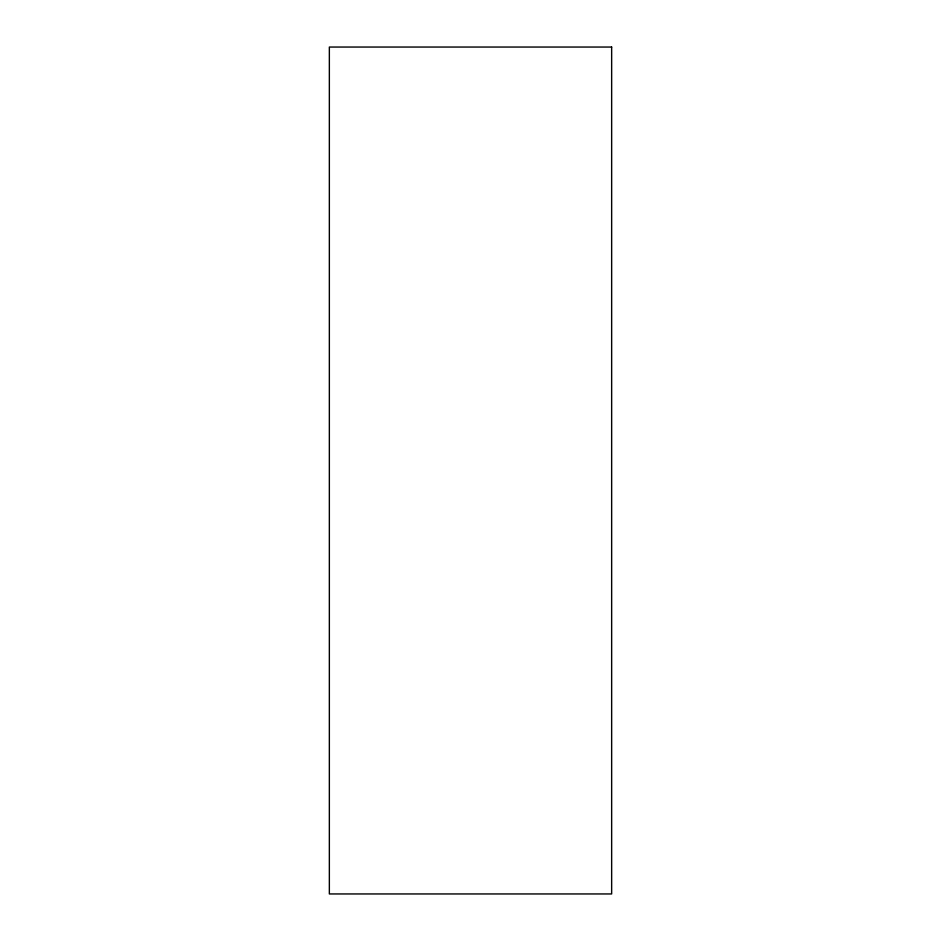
<?xml version="1.0" encoding="UTF-8"?>
<svg xmlns="http://www.w3.org/2000/svg" width="941" height="941" viewBox="0 0 941 941"><rect width="100%" height="100%" fill="white"/><g stroke="black" fill="none" stroke-linecap="round" stroke-linejoin="round"><path stroke-width="1.41" d="M611.65 47.05L329.35 47.05L329.35 893.95L611.65 893.95L611.65 47.05"/></g></svg>
